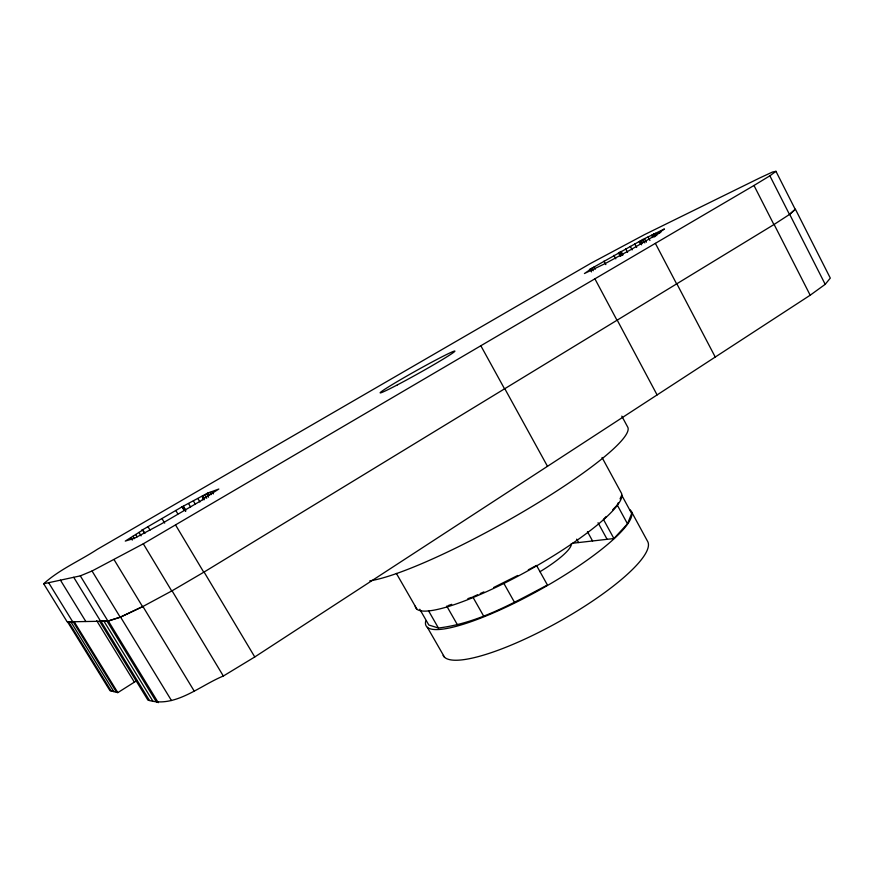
<?xml version="1.0" encoding="UTF-8"?>
<svg xmlns="http://www.w3.org/2000/svg" width="874" height="874" viewBox="0 0 874 874"><rect width="100%" height="100%" fill="white"/><g stroke="black" fill="none" stroke-linecap="round" stroke-linejoin="round"><path stroke-width="1.31" d="M572.394 543.267L613.909 538.537L627.477 523.799L631.673 513.53L621.709 495.187L620.048 498.879M612.652 509.826L617.263 505.03L618.377 502.572M769.874 175.816L753.978 185.485L773.905 224.574L789.681 214.338L795.416 209.225L830.3 278.096L825.198 284.334L810.187 295.215L254.76 656.964L223.34 676.028L172.047 590.802L142.582 606.665L120.23 617.241L107.994 621.13L67.178 621.862L43.7 583.766C59.224 569.586 79.654 560.889 97.287 549.342L590.693 263.369L644.531 234.614L759.867 177.892L772.496 172.036L775.959 171.315L795.22 209.334L789.484 214.458L769.874 175.816L775.959 171.315M606.206 516.523L603.442 519.407L613.909 538.537M592.037 268.351L584.422 273.529L604.819 263.762L630.777 249.713L660.864 232.145L657.882 233.587L664.448 228.955L642.969 239.41L589.404 269.618L592.037 268.351L593.293 270.711M142.812 530.005L141.577 530.398L182.032 506.844L207.335 493.275L218.839 489.025L202.386 499.578L203.937 499.021L161.1 524.039L134.41 538.297L125.266 541.093L142.812 530.005L144.898 533.468M117.826 692.623L74.093 621.578L67.451 621.698L109.949 690.657L117.826 692.623L136.672 680.693M43.7 583.766L80.31 575.868L92.032 570.995L143.303 543.792L753.978 185.485M493.755 587.448L517.725 575.463M528.289 569.826L536.516 565.445L547.419 585.001C512.962 603.158 477.728 623.326 438.42 628.024L428.817 625.008L419.782 609.265M105.874 620.977L99.516 621.097L147.903 700.096C174.975 708.464 199.687 685.664 223.34 676.028M158.292 702.685L108.31 620.933L120.557 617.044L142.899 606.469L194.268 691.181M477.728 594.691L472.79 596.92L483.693 616.159M480.187 593.577L483.89 591.906M447.991 605.649L451.705 604.338M467.83 598.668L471.545 597.357M70.728 621.633L113.828 691.629M68.467 621.676L111.151 690.963M60.437 580.15L85.838 621.523M73.034 621.589L116.559 692.306M48.638 582.696L72.684 621.764M80.31 575.868L107.994 621.13M106.89 620.955L156.621 702.27M103.842 621.021L153.005 701.374M100.849 621.075L149.487 700.489M73.711 577.288L100.63 621.261M96.708 620.693L134.367 682.146M120.557 617.044L171.468 700.544M92.032 570.995L120.23 617.241M114.123 559.742L142.582 606.665M135.699 534.517L137.098 536.844M132.99 536.33L134.399 538.668M130.914 537.805L132.291 540.088M147.979 526.672L150.044 530.125M142.615 530.059L144.002 532.375M138.988 532.397L141.075 535.882M143.303 543.792L171.719 590.999L204.079 572.044L254.76 656.964M161.952 518.544L164.683 523.111M175.794 510.482L177.826 513.901M175.696 525.198L203.762 572.241L774.113 224.454L810.187 295.215M193.383 500.922L195.415 504.353M188.533 503.533L190.576 506.964M183.42 506.352L185.452 509.771M183.201 506.428L185.922 510.995M182.732 506.592L185.441 511.148M182.251 506.767L184.348 510.285M182.032 506.844L184.13 510.361M208.176 492.958L209.542 495.263M207.335 493.275L208.689 495.569M206.504 493.766L208.536 497.208M204.669 494.837L206.701 498.278M202.823 495.908L204.188 498.202M201.992 496.388L204.035 499.841M197.885 498.53L199.917 501.971M211.956 491.57L213.322 493.897M210.055 492.27L211.421 494.586M428.5 610.718L438.42 628.024M396.37 573.399L416.974 609.244M427.353 627.324L444.56 657.281M446.745 606.086L457.528 624.976M503.632 582.98L514.578 602.448M576.698 539.149L578.588 542.568M587.459 531.676L592.572 540.973M504.79 388.679L547.485 466.312M480.918 345.896L504.538 388.832M598.024 522.718L607.113 539.313M617.263 505.03L627.477 523.799M602.044 457.495L621.501 493.318A117.728 22.287 -29.2 0 1 524.673 572.579A117.728 22.287 -29.2 0 1 415.27 606.174M631.399 511.541L647.809 541.749A117.072 26.832 -29.2 0 1 557.35 622.583A117.072 26.832 -29.2 0 1 443.107 655.402M621.796 416.122L627.521 426.752A155.452 23.205 -29.2 0 1 529.262 508.111A155.452 23.205 -29.2 0 1 369.8 580.839M593.981 266.952L595.227 269.301M590.267 269.531L591.523 271.901M617.219 320.113L657.095 394.928M594.954 278.915L616.989 320.255M613.919 255.339L615.777 258.835M603.989 261.129L605.857 264.636M625.718 248.882L627.576 252.389M621.108 251.417L622.965 254.924M620.682 251.625L622.539 255.121M619.753 252.073L621.611 255.569M618.825 252.52L620.737 256.148M618.41 252.728L620.322 256.344M642.969 239.41L644.826 242.928M642.379 239.76L643.614 242.109M641.057 240.525L642.292 242.874M639.746 241.29L641.603 244.818M639.145 241.639L640.38 243.988M634.797 243.955L636.643 247.473M630.296 246.381L632.153 249.898M655.533 233.292L656.789 235.685M653.741 234.166L654.987 236.548M653.523 234.276L654.768 236.657M653.239 234.418L654.484 236.788M651.622 235.204L652.867 237.575M676.837 283.766L715.249 357.051M655.391 243.398L676.618 283.897M648.071 236.93L649.939 240.47M644.564 238.635L646.41 242.164M789.681 214.338L825.198 284.334M630.11 509.87A117.487 24.002 -29.2 0 1 534.757 592.616A117.487 24.002 -29.2 0 1 425.714 621.075M571.301 543.552A49.501 10.084 -29.2 0 1 539.979 571.705M397.386 384.877A42.793 1.737 -29.2 0 0 454.862 351.239A42.793 1.737 -29.2 0 0 400.358 379.775A42.793 1.737 -29.2 0 0 397.386 384.877"/></g></svg>
